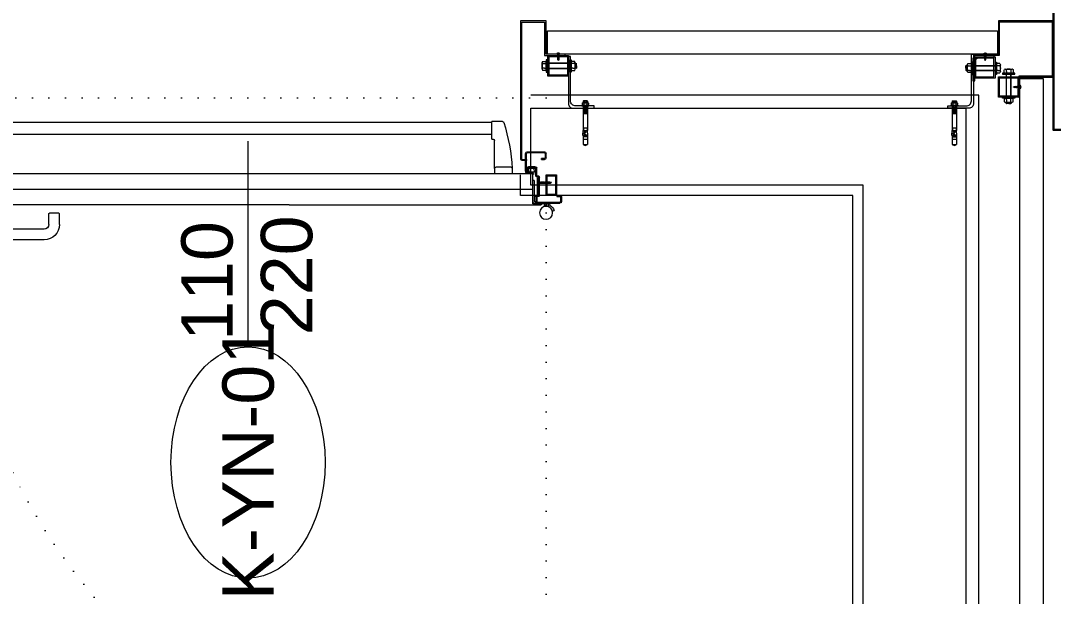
# Model space of a CAD drawing. Extents: x -1073 to 35213, y -1180 to 6950.
# Drawn here: x 31486.9 to 31687.8, y 662.5 to 774.5 of the extents above; entities that cross this region are included whole.
import ezdxf
from ezdxf.enums import TextEntityAlignment as Align

# ---------------------------------------------------------------- set-up
doc = ezdxf.new("R2010")
doc.units = 0
doc.header["$LTSCALE"] = 25
doc.linetypes.add('DOT2', pattern=[0.125, 0, -0.125])
doc.layers.get('0').update_dxf_attribs({"color": 9, "lineweight": 9})
for name, color, linetype, lineweight in [('00', 9, 'Continuous', 9), ('07', 9, 'Continuous', 9), ('10', 9, 'Continuous', 9), ('10A', 9, 'Continuous', 9), ('14', 9, 'Continuous', 9), ('22', 8, 'Continuous', 9), ('33', 9, 'BATTING', 9), ('E-HARİCİ ACCESS POINT (KABLOSUZ ERİŞİM İÇİN)', 4, 'Continuous', 30)]:
    doc.layers.add(name, color=color, linetype=linetype, lineweight=lineweight)
doc.styles.add('Arial', font='arial.ttf', dxfattribs={"height": 2.5})
doc.styles.add('E-YAZI', font='txttw.shx')
doc.linetypes.add('BATTING', pattern='A,0.0001,-0.1,[134,ltypeshp.shx,S=0.1,R=0,X=-0.1,Y=0],-0.2,[134,ltypeshp.shx,S=0.1,R=180,X=0.1,Y=0],-0.1', length=0.4001)

# ---------------------------------------------------------------- blocks, each defined once
blk = doc.blocks.new('p-yng-01')
at = {"ltscale": 2}
for p, q in [((10.49, 12.39), (12.53, 12.39)), ((12.53, 8.93), (12.53, 12.39)), ((12.53, 12.21), (107.47, 12.21)), ((12.04, 3.24), (12.04, 8.69)), ((12.53, 8.93), (12.28, 8.93)), ((12.53, 9.87), (107.47, 9.87)), ((8.57, 3.24), (8.57, 2.19)), ((8.82, 3.49), (11.79, 3.49)), ((12.04, 3.24), (12.04, 2.19)), ((96.69, -7.65), (96.69, -5.6)), ((96.84, -5.45), (98.63, -5.45)), ((98.78, -7.65), (98.78, -5.6)), ((99.68, -8.55), (107.22, -8.55)), ((99.68, -10.64), (107.22, -10.64))]:
    blk.add_line(p, q, dxfattribs=at)
at = {"linetype": 'Continuous'}
for p, q in [((2, 5.3), (2, 6.17)), ((2.18, 6.17), (2.18, 5.3)), ((5.68, 6.48), (2.31, 6.48)), ((2.31, 6.3), (5.68, 6.3)), ((5.81, 2.77), (5.81, 6.17)), ((5.99, 2.77), (5.99, 6.17)), ((2.31, 5.17), (2.9, 5.17)), ((2.9, 4.99), (2.31, 4.99)), ((2.9, 4.99), (2.9, 5.17)), ((3.82, 1.85), (3.82, 3.29)), ((4, 1.85), (4, 3.29)), ((4.01, 2.75), (4.08, 2.85)), ((4.04, 3.31), (4.18, 3.39)), ((4.12, 3.59), (5.45, 3.59)), ((5.45, 3.41), (4.12, 3.41)), ((4.12, 2.8), (4.29, 2.91)), ((4.29, 2.92), (4.36, 3.22)), ((4.65, 2.36), (4.41, 2.2)), ((4.46, 2.12), (4.83, 2.36)), ((4.47, 3.41), (5.1, 3.41)), ((4.59, -3.61), (4.59, 2.09)), ((4.69, 2.19), (52, 2.19)), ((5.33, 2.76), (5.34, 3.2)), ((5.35, 3.4), (5.56, 3.32)), ((5.45, 3.23), (5.45, 3.23)), ((5.55, 3.27), (5.46, 3.27)), ((5.58, 3.24), (5.46, 2.85)), ((5.75, 3.19), (5.63, 2.79)), ((5.77, 2.42), (5.98, 2.25)), ((5.78, 2.53), (6.04, 2.33)), ((52, 2.19), (115.31, 2.19)), ((1, 0.54), (0.95, 0.49)), ((1, 0.54), (0.95, 0.49)), ((1, 0.44), (0.95, 0.49)), ((1, 0.44), (0.95, 0.49)), ((1.12, 0.58), (1, 0.54)), ((1.12, 0.58), (1, 0.54)), ((1, 0.44), (1.12, 0.4)), ((1, 0.44), (1.12, 0.4)), ((1.11, 0.4), (1.18, 0.4)), ((1.11, 0.4), (1.18, 0.4)), ((3.27, 0.58), (1.12, 0.58)), ((1.12, 0.58), (1.12, 0.4)), ((3.27, 0.58), (1.12, 0.58)), ((1.12, 0.58), (1.12, 0.4)), ((3.16, 0.4), (1.12, 0.4)), ((3.16, 0.4), (1.12, 0.4)), ((1.14, 0.33), (1.33, 0.66)), ((1.14, 0.33), (1.33, 0.66)), ((1.14, 0.33), (1.16, 0.4)), ((1.14, 0.33), (1.16, 0.4)), ((1.15, 0.32), (1.34, 0.65)), ((1.15, 0.32), (1.34, 0.65)), ((1.2, 0.4), (1.27, 0.4)), ((1.2, 0.4), (1.27, 0.4)), ((1.29, 0.58), (1.21, 0.58)), ((1.29, 0.58), (1.21, 0.58)), ((1.23, 0.33), (1.42, 0.66)), ((1.23, 0.33), (1.42, 0.66)), ((1.23, 0.33), (1.25, 0.4)), ((1.23, 0.33), (1.25, 0.4)), ((1.24, 0.32), (1.43, 0.65)), ((1.24, 0.32), (1.43, 0.65)), ((1.29, 0.4), (1.36, 0.4)), ((1.29, 0.4), (1.36, 0.4)), ((1.38, 0.58), (1.3, 0.58)), ((1.38, 0.58), (1.3, 0.58)), ((1.31, 0.58), (1.32, 0.61)), ((1.31, 0.58), (1.32, 0.61)), ((1.32, 0.33), (1.51, 0.66)), ((1.32, 0.33), (1.51, 0.66)), ((1.32, 0.33), (1.34, 0.4)), ((1.32, 0.33), (1.34, 0.4)), ((1.33, 0.32), (1.52, 0.65)), ((1.33, 0.32), (1.52, 0.65)), ((1.38, 0.4), (1.45, 0.4)), ((1.38, 0.4), (1.45, 0.4)), ((1.47, 0.58), (1.39, 0.58)), ((1.47, 0.58), (1.39, 0.58)), ((1.4, 0.58), (1.41, 0.61)), ((1.4, 0.58), (1.41, 0.61)), ((1.41, 0.33), (1.6, 0.66)), ((1.41, 0.33), (1.6, 0.66)), ((1.41, 0.33), (1.6, 0.66)), ((1.41, 0.33), (1.6, 0.66)), ((1.41, 0.33), (1.43, 0.4)), ((1.41, 0.33), (1.43, 0.4)), ((1.41, 0.33), (1.43, 0.4)), ((1.41, 0.33), (1.43, 0.4)), ((1.42, 0.32), (1.61, 0.65)), ((1.42, 0.32), (1.61, 0.65)), ((1.42, 0.32), (1.61, 0.65)), ((1.42, 0.32), (1.61, 0.65)), ((1.47, 0.4), (1.54, 0.4)), ((1.47, 0.4), (1.54, 0.4)), ((1.47, 0.4), (1.54, 0.4)), ((1.47, 0.4), (1.54, 0.4)), ((1.56, 0.58), (1.48, 0.58)), ((1.56, 0.58), (1.48, 0.58)), ((1.49, 0.58), (1.5, 0.61)), ((1.49, 0.58), (1.5, 0.61)), ((1.5, 0.33), (1.69, 0.66)), ((1.5, 0.33), (1.69, 0.66)), ((1.5, 0.33), (1.52, 0.4)), ((1.5, 0.33), (1.52, 0.4)), ((1.51, 0.32), (1.7, 0.65)), ((1.51, 0.32), (1.7, 0.65)), ((1.56, 0.4), (1.63, 0.4)), ((1.56, 0.4), (1.63, 0.4)), ((1.65, 0.58), (1.57, 0.58)), ((1.65, 0.58), (1.57, 0.58)), ((1.58, 0.58), (1.59, 0.61)), ((1.58, 0.58), (1.59, 0.61)), ((1.58, 0.58), (1.59, 0.61)), ((1.58, 0.58), (1.59, 0.61)), ((1.59, 0.33), (1.78, 0.66)), ((1.59, 0.33), (1.78, 0.66)), ((1.59, 0.33), (1.61, 0.4)), ((1.59, 0.33), (1.61, 0.4)), ((1.6, 0.32), (1.79, 0.65)), ((1.6, 0.32), (1.79, 0.65)), ((1.65, 0.4), (1.72, 0.4)), ((1.65, 0.4), (1.72, 0.4)), ((1.74, 0.58), (1.66, 0.58)), ((1.74, 0.58), (1.66, 0.58)), ((1.67, 0.58), (1.68, 0.61)), ((1.67, 0.58), (1.68, 0.61)), ((1.68, 0.33), (1.87, 0.66)), ((1.68, 0.33), (1.87, 0.66)), ((1.68, 0.33), (1.7, 0.4)), ((1.68, 0.33), (1.7, 0.4)), ((1.69, 0.32), (1.88, 0.65)), ((1.69, 0.32), (1.88, 0.65)), ((1.74, 0.4), (1.81, 0.4)), ((1.74, 0.4), (1.81, 0.4)), ((1.83, 0.58), (1.75, 0.58)), ((1.83, 0.58), (1.75, 0.58)), ((1.76, 0.58), (1.77, 0.61)), ((1.76, 0.58), (1.77, 0.61)), ((1.77, 0.33), (1.96, 0.66)), ((1.77, 0.33), (1.96, 0.66)), ((1.77, 0.33), (1.79, 0.4)), ((1.77, 0.33), (1.79, 0.4)), ((1.78, 0.32), (1.97, 0.65)), ((1.78, 0.32), (1.97, 0.65)), ((1.83, 0.4), (1.9, 0.4)), ((1.83, 0.4), (1.9, 0.4)), ((1.92, 0.58), (1.84, 0.58)), ((1.92, 0.58), (1.84, 0.58)), ((1.85, 0.58), (1.86, 0.61)), ((1.85, 0.58), (1.86, 0.61)), ((1.86, 0.33), (2.05, 0.66)), ((1.86, 0.33), (2.05, 0.66)), ((1.86, 0.33), (1.88, 0.4)), ((1.86, 0.33), (1.88, 0.4)), ((1.87, 0.32), (2.06, 0.65)), ((1.87, 0.32), (2.06, 0.65)), ((1.92, 0.4), (1.99, 0.4)), ((1.92, 0.4), (1.99, 0.4)), ((2.01, 0.58), (1.93, 0.58)), ((2.01, 0.58), (1.93, 0.58)), ((1.94, 0.58), (1.95, 0.61)), ((1.94, 0.58), (1.95, 0.61)), ((1.95, 0.33), (2.14, 0.66)), ((1.95, 0.33), (2.14, 0.66)), ((1.95, 0.33), (1.97, 0.4)), ((1.95, 0.33), (1.97, 0.4)), ((1.96, 0.32), (2.15, 0.65)), ((1.96, 0.32), (2.15, 0.65)), ((2, -2), (2, 0.69)), ((2.01, 0.4), (2.08, 0.4)), ((2.01, 0.4), (2.08, 0.4)), ((2.1, 0.58), (2.02, 0.58)), ((2.1, 0.58), (2.02, 0.58)), ((2.03, 0.58), (2.04, 0.61)), ((2.03, 0.58), (2.04, 0.61)), ((2.04, 0.33), (2.23, 0.66)), ((2.04, 0.33), (2.23, 0.66)), ((2.04, 0.33), (2.06, 0.4)), ((2.04, 0.33), (2.06, 0.4)), ((2.05, 0.32), (2.24, 0.65)), ((2.05, 0.32), (2.24, 0.65)), ((2.1, 0.4), (2.17, 0.4)), ((2.1, 0.4), (2.17, 0.4)), ((2.19, 0.58), (2.11, 0.58)), ((2.19, 0.58), (2.11, 0.58)), ((2.12, 0.58), (2.13, 0.61)), ((2.12, 0.58), (2.13, 0.61)), ((2.13, 0.33), (2.32, 0.66)), ((2.13, 0.33), (2.32, 0.66)), ((2.13, 0.33), (2.15, 0.4)), ((2.13, 0.33), (2.15, 0.4)), ((2.14, 0.32), (2.33, 0.65)), ((2.14, 0.32), (2.33, 0.65)), ((2.19, 0.4), (2.26, 0.4)), ((2.19, 0.4), (2.26, 0.4)), ((2.28, 0.58), (2.2, 0.58)), ((2.28, 0.58), (2.2, 0.58)), ((2.21, 0.58), (2.22, 0.61)), ((2.21, 0.58), (2.22, 0.61)), ((2.22, 0.33), (2.41, 0.66)), ((2.22, 0.33), (2.41, 0.66)), ((2.22, 0.33), (2.24, 0.4)), ((2.22, 0.33), (2.24, 0.4)), ((2.23, 0.32), (2.42, 0.65)), ((2.23, 0.32), (2.42, 0.65)), ((2.28, 0.4), (2.35, 0.4)), ((2.28, 0.4), (2.35, 0.4)), ((2.37, 0.58), (2.29, 0.58)), ((2.37, 0.58), (2.29, 0.58)), ((2.3, 0.58), (2.31, 0.61)), ((2.3, 0.58), (2.31, 0.61)), ((2.31, 0.33), (2.5, 0.66)), ((2.31, 0.33), (2.5, 0.66)), ((2.31, 0.33), (2.33, 0.4)), ((2.31, 0.33), (2.33, 0.4)), ((2.32, 0.32), (2.51, 0.65)), ((2.32, 0.32), (2.51, 0.65)), ((2.37, 0.4), (2.44, 0.4)), ((2.37, 0.4), (2.44, 0.4)), ((2.46, 0.58), (2.38, 0.58)), ((2.46, 0.58), (2.38, 0.58)), ((2.39, 0.58), (2.4, 0.61)), ((2.39, 0.58), (2.4, 0.61)), ((2.4, 0.33), (2.59, 0.66)), ((2.4, 0.33), (2.59, 0.66)), ((2.4, 0.33), (2.59, 0.66)), ((2.4, 0.33), (2.59, 0.66)), ((2.4, 0.33), (2.42, 0.4)), ((2.4, 0.33), (2.42, 0.4)), ((2.4, 0.33), (2.42, 0.4)), ((2.4, 0.33), (2.42, 0.4)), ((2.41, 0.32), (2.6, 0.65)), ((2.41, 0.32), (2.6, 0.65)), ((2.41, 0.32), (2.6, 0.65)), ((2.41, 0.32), (2.6, 0.65)), ((2.46, 0.4), (2.53, 0.4)), ((2.46, 0.4), (2.56, 0.4)), ((2.46, 0.4), (2.53, 0.4)), ((2.46, 0.4), (2.56, 0.4)), ((2.55, 0.58), (2.47, 0.58)), ((2.55, 0.58), (2.47, 0.58)), ((2.48, 0.58), (2.49, 0.61)), ((2.48, 0.58), (2.49, 0.61)), ((2.49, 0.33), (2.68, 0.66)), ((2.49, 0.33), (2.68, 0.66)), ((2.49, 0.33), (2.51, 0.4)), ((2.49, 0.33), (2.51, 0.4)), ((2.5, 0.32), (2.69, 0.65)), ((2.5, 0.32), (2.69, 0.65)), ((2.55, 0.4), (2.62, 0.4)), ((2.55, 0.4), (2.62, 0.4)), ((2.64, 0.58), (2.56, 0.58)), ((2.6, 0.58), (2.56, 0.58)), ((2.64, 0.58), (2.56, 0.58)), ((2.6, 0.58), (2.56, 0.58)), ((2.6, 0.4), (2.56, 0.4)), ((2.6, 0.4), (2.56, 0.4)), ((2.57, 0.58), (2.58, 0.61)), ((2.57, 0.58), (2.58, 0.61)), ((2.57, 0.58), (2.58, 0.61)), ((2.57, 0.58), (2.58, 0.61)), ((2.58, 0.33), (2.77, 0.66)), ((2.58, 0.33), (2.77, 0.66)), ((2.58, 0.33), (2.6, 0.4)), ((2.58, 0.33), (2.6, 0.4)), ((2.59, 0.32), (2.78, 0.65)), ((2.59, 0.32), (2.78, 0.65)), ((2.64, 0.4), (2.71, 0.4)), ((2.73, 0.58), (2.65, 0.58)), ((2.66, 0.58), (2.67, 0.61)), ((2.67, 0.33), (2.86, 0.66)), ((2.67, 0.33), (2.69, 0.4)), ((2.68, 0.32), (2.87, 0.65)), ((2.73, 0.4), (2.8, 0.4)), ((2.82, 0.58), (2.74, 0.58)), ((2.75, 0.58), (2.76, 0.61)), ((2.76, 0.33), (2.95, 0.66)), ((2.76, 0.33), (2.78, 0.4)), ((2.77, 0.32), (2.96, 0.65)), ((2.82, 0.4), (2.89, 0.4)), ((2.91, 0.58), (2.83, 0.58)), ((2.84, 0.58), (2.85, 0.61)), ((2.85, 0.33), (3.04, 0.66)), ((2.85, 0.33), (2.87, 0.4)), ((2.86, 0.32), (3.05, 0.65)), ((2.91, 0.4), (2.98, 0.4)), ((3, 0.58), (2.92, 0.58)), ((2.93, 0.58), (2.94, 0.61)), ((2.94, 0.33), (3.13, 0.66)), ((2.94, 0.33), (2.96, 0.4)), ((2.95, 0.32), (3.14, 0.65)), ((3, 0.4), (3.07, 0.4)), ((3.09, 0.58), (3.01, 0.58)), ((3.02, 0.58), (3.03, 0.61)), ((3.03, 0.33), (3.22, 0.66)), ((3.03, 0.33), (3.05, 0.4)), ((3.04, 0.32), (3.23, 0.65)), ((3.09, 0.4), (3.16, 0.4)), ((3.18, 0.58), (3.1, 0.58)), ((3.11, 0.58), (3.12, 0.61)), ((3.12, 0.33), (3.31, 0.66)), ((3.12, 0.33), (3.14, 0.4)), ((3.13, 0.32), (3.32, 0.65)), ((3.18, 0.4), (3.25, 0.4)), ((3.27, 0.58), (3.19, 0.58)), ((3.2, 0.58), (3.21, 0.61)), ((3.21, 0.33), (3.4, 0.66)), ((3.21, 0.33), (3.23, 0.4)), ((3.22, 0.32), (3.41, 0.65)), ((3.27, 0.4), (3.34, 0.4)), ((3.36, 0.58), (3.28, 0.58)), ((3.29, 0.58), (3.3, 0.61)), ((3.3, -1.95), (3.3, 1.56)), ((3.3, 0.33), (3.49, 0.66)), ((3.3, 0.33), (3.32, 0.4)), ((3.31, 0.32), (3.5, 0.65)), ((3.36, 0.4), (3.43, 0.4)), ((3.45, 0.58), (3.37, 0.58)), ((3.38, 0.58), (3.39, 0.61)), ((3.39, 0.33), (3.58, 0.66)), ((3.39, 0.33), (3.41, 0.4)), ((3.4, 0.32), (3.59, 0.65)), ((3.45, 0.4), (3.55, 0.4)), ((3.54, 0.58), (3.46, 0.58)), ((3.47, 0.58), (3.48, 0.61)), ((3.48, -1.98), (3.48, 1.56)), ((3.68, 1.45), (3.48, 1.45)), ((3.59, 0.58), (3.55, 0.58)), ((3.59, 0.4), (3.55, 0.4)), ((3.56, 0.58), (3.57, 0.61)), ((3.59, 1.63), (3.62, 1.62)), ((3.65, 0.74), (3.59, 0.58)), ((3.65, 0.24), (3.59, 0.4)), ((3.68, 0.52), (3.64, 0.52)), ((3.68, 0.46), (3.64, 0.46)), ((3.7, 1.78), (3.67, 1.79)), ((3.68, -1.86), (3.68, 1.45)), ((3.68, 0.52), (3.68, 0.73)), ((3.68, 0.46), (3.68, 0.24)), ((4.3, 0.93), (4.59, 0.93)), ((4.3, 0.93), (4.3, -3.06)), ((-0.1, -2), (-0.1, -2.18)), ((3.3, -2.18), (3.3, -1.95)), ((3.3, -1.95), (3.3, -1.98)), ((3.3, -1.95), (3.3, -1.98)), ((3.48, -1.86), (3.68, -1.86)), ((-0.99, -2.3), (-0.99, -3.2)), ((-0.81, -2.3), (-0.81, -3.2)), ((-0.1, -2.18), (-0.69, -2.18)), ((3.7, -3.32), (-0.69, -3.32)), ((3.7, -3.5), (-0.69, -3.5)), ((1.23, -3.95), (1.3, -3.6)), ((1.3, -3.6), (1.59, -3.67)), ((1.59, -3.67), (1.49, -4.14)), ((1.59, -3.5), (1.59, -4.06)), ((1.89, -3.5), (1.89, -4.13)), ((2.7, -3.56), (2.62, -3.56)), ((4.4, -3.56), (2.7, -3.56)), ((2.9, -3.66), (2.9, -3.76)), ((2.9, -3.66), (4.54, -3.66)), ((52, -3.86), (3, -3.86)), ((3.59, -2.04), (3.62, -2.03)), ((3.7, -2.19), (3.67, -2.2)), ((3.82, -2.26), (3.82, -3.2)), ((4, -2.26), (4, -3.2)), ((4.1, -3.26), (4, -3.26)), ((4.4, -3.66), (4.4, -3.56)), ((52, -3.86), (117.3, -3.86)), ((0.79, -5.03), (0.44, -4.92)), ((2.84, -4.45), (2.42, -4.08))]:
    blk.add_line(p, q, dxfattribs=at)
at = {"linetype": 'DOT2'}
blk.add_line((2, -5.39), (2, -120.81), dxfattribs=at)
blk.add_lwpolyline([(2, 17), (118, 17)], dxfattribs=at)
at = {"linetype": 'Continuous'}
for points in [[(2, -2), (2, 2), (0, 2), (0, -2)], [(1.8, -1.8), (1.8, 1.8), (0.2, 1.8), (0.2, -1.8)]]:
    blk.add_lwpolyline(points, close=True, dxfattribs=at)
blk.add_lwpolyline([(-0.69, -2), (-0.1, -2)], dxfattribs=at)
at = {"ltscale": 0.29}
blk.add_lwpolyline([(4.69, -0.83), (115.31, -0.84)], dxfattribs=at)
at = {"linetype": 'Continuous'}
blk.add_circle((2, -5.39), 1.26, dxfattribs=at)
at = {"ltscale": 2}
for centre, radius, start, end in [((45.73, 0.95), 37.22, 162.3802, 176.4723), ((10.49, 12.15), 0.247, 90, 162.3802), ((12.28, 8.69), 0.247, 90, 180), ((8.82, 3.24), 0.247, 90, 180), ((11.79, 3.24), 0.247, 0, 90), ((96.84, -5.6), 0.15, 90, 180), ((98.63, -5.6), 0.15, 0, 90), ((99.68, -7.65), 2.99, 180, 270), ((99.68, -7.65), 0.898, 180, 270)]:
    blk.add_arc(centre, radius, start, end, dxfattribs=at)
at = {"linetype": 'Continuous'}
for centre, radius, start, end in [((2.31, 6.17), 0.309, 90, 180), ((2.31, 6.17), 0.13, 90, 180), ((5.68, 6.17), 0.309, 0, 90), ((5.68, 6.17), 0.309, 0, 90), ((5.68, 6.17), 0.13, 0, 90), ((5.68, 6.17), 0.13, 0, 90), ((2.31, 5.3), 0.309, 180, 270), ((2.31, 5.3), 0.13, 180, 270), ((4.12, 3.29), 0.299, 90, 180), ((4.12, 3.29), 0.12, 90, 180), ((4.03, 3.12), 0.0312, 100.8786, 243.4258), ((4.1, 2.71), 0.0959, 154.0369, 249.2134), ((4.1, 3.22), 0.157, 239.3013, 259.1148), ((4.13, 2.86), 0.133, 128.8627, 148.8778), ((4.03, 2.92), 0.0132, 148.8705, 187.3774), ((4.04, 2.92), 0.0264, 187.3783, 268.9641), ((4.06, 3.29), 0.0235, 121.8829, 242.3954), ((4.04, 3.23), 0.0871, 263.7597, 337.0285), ((4.05, 2.85), 0.049, 80.765, 103.2427), ((3.68, 2.57), 0.784, 57.2254, 62.3935), ((4.01, 3.04), 0.0905, 294.1976, 348.1638), ((4.06, 2.87), 0.0282, 333.7959, 80.7687), ((4.06, 3.03), 0.0377, 348.1661, 79.1104), ((5.9, 6.49), 4.28, 244.6875, 253.0507), ((4.09, 3.21), 0.0282, 337.0285, 57.2131), ((4.16, 2.77), 0.0479, 134.0198, 235.7455), ((4.92, 4.02), 1.51, 238.7149, 261.6894), ((4.25, 3.27), 0.141, 80.0177, 120.3968), ((4.77, 6.23), 2.87, 260.017, 279.9465), ((4.27, 2.93), 0.0188, 312.4272, 347.199), ((4.39, 3.22), 0.0358, 79.2474, 167.2037), ((4.44, 2.16), 0.0479, 122.6999, 302.6999), ((4.83, 5.51), 2.3, 259.2417, 281.0784), ((4.69, 2.09), 0.0998, 90, 180), ((4.64, 2.37), 0.0192, 302.623, 73.0521), ((5.05, 4.91), 2.41, 261.4527, 275.8288), ((4.85, 2.33), 0.0383, 85.2104, 122.7022), ((5.09, 5.19), 2.83, 265.2016, 282.9973), ((5.29, 3.26), 0.153, 69.1739, 99.9465), ((5.28, 3.2), 0.0575, 359.4411, 101.073), ((5.29, 2.59), 0.0767, 275.8292, 21.9624), ((5.74, 2.77), 0.403, 181.2939, 201.9637), ((5.46, 3.25), 0.0235, 90.7292, 220.5483), ((5.72, 2.77), 0.274, 162.8619, 0), ((5.45, 3.28), 0.309, 342.8599, 90), ((5.45, 3.28), 0.13, 342.8582, 90), ((5.32, 3.1), 0.183, 14.7185, 46.0603), ((6.28, 2.82), 0.796, 175.9723, 187.9232), ((5.59, 2.86), 0.108, 139.809, 171.2848), ((5.7, 2.74), 0.216, 188.6789, 284.0284), ((5.12, 3), 0.405, 353.3622, 21.0615), ((5.47, 2.96), 0.0518, 319.8052, 349.7927), ((5.55, 3.3), 0.0223, 269.4232, 71.2563), ((5.72, 2.77), 0.0948, 162.8632, 0), ((5.74, 2.38), 0.0479, 51.8479, 102.9919), ((5.76, 2.51), 0.0288, 52.198, 104.0165), ((6.01, 2.29), 0.0479, 232.201, 52.2001), ((0.94, 0.72), 0.235, 274.361, 322.1025), ((0.94, 0.72), 0.235, 274.361, 322.1025), ((0.94, 0.25), 0.235, 37.8975, 85.639), ((0.94, 0.25), 0.235, 37.8975, 85.639), ((1.15, 0.33), 0.00583, 150.3204, 330.3204), ((1.15, 0.33), 0.00583, 150.3204, 330.3204), ((1.24, 0.33), 0.00583, 150.3204, 330.3204), ((1.24, 0.33), 0.00583, 150.3204, 330.3204), ((1.33, 0.33), 0.00583, 150.3204, 330.3204), ((1.33, 0.33), 0.00583, 150.3204, 330.3204), ((1.34, 0.66), 0.00583, 330.3204, 150.3204), ((1.34, 0.66), 0.00583, 330.3204, 150.3204), ((1.42, 0.33), 0.00583, 150.3204, 330.3204), ((1.42, 0.33), 0.00583, 150.3204, 330.3204), ((1.42, 0.33), 0.00583, 150.3204, 330.3204), ((1.42, 0.33), 0.00583, 150.3204, 330.3204), ((1.43, 0.66), 0.00583, 330.3204, 150.3204), ((1.43, 0.66), 0.00583, 330.3204, 150.3204), ((1.51, 0.33), 0.00583, 150.3204, 330.3204), ((1.51, 0.33), 0.00583, 150.3204, 330.3204), ((1.51, 0.33), 0.00583, 150.3204, 330.3204), ((1.51, 0.33), 0.00583, 150.3204, 330.3204), ((1.52, 0.66), 0.00583, 330.3204, 150.3204), ((1.52, 0.66), 0.00583, 330.3204, 150.3204), ((1.6, 0.33), 0.00583, 150.3204, 330.3204), ((1.6, 0.33), 0.00583, 150.3204, 330.3204), ((1.61, 0.66), 0.00583, 330.3204, 150.3204), ((1.61, 0.66), 0.00583, 330.3204, 150.3204), ((1.61, 0.66), 0.00583, 330.3204, 150.3204), ((1.61, 0.66), 0.00583, 330.3204, 150.3204), ((1.69, 0.33), 0.00583, 150.3204, 330.3204), ((1.69, 0.33), 0.00583, 150.3204, 330.3204), ((1.7, 0.66), 0.00583, 330.3204, 150.3204), ((1.7, 0.66), 0.00583, 330.3204, 150.3204), ((1.78, 0.33), 0.00583, 150.3204, 330.3204), ((1.78, 0.33), 0.00583, 150.3204, 330.3204), ((1.79, 0.66), 0.00583, 330.3204, 150.3204), ((1.79, 0.66), 0.00583, 330.3204, 150.3204), ((1.87, 0.33), 0.00583, 150.3204, 330.3204), ((1.87, 0.33), 0.00583, 150.3204, 330.3204), ((1.88, 0.66), 0.00583, 330.3204, 150.3204), ((1.88, 0.66), 0.00583, 330.3204, 150.3204), ((1.96, 0.33), 0.00583, 150.3204, 330.3204), ((1.96, 0.33), 0.00583, 150.3204, 330.3204), ((1.97, 0.66), 0.00583, 330.3204, 150.3204), ((1.97, 0.66), 0.00583, 330.3204, 150.3204), ((2.05, 0.33), 0.00583, 150.3204, 330.3204), ((2.05, 0.33), 0.00583, 150.3204, 330.3204), ((2.06, 0.66), 0.00583, 330.3204, 150.3204), ((2.06, 0.66), 0.00583, 330.3204, 150.3204), ((2.14, 0.33), 0.00583, 150.3204, 330.3204), ((2.14, 0.33), 0.00583, 150.3204, 330.3204), ((2.15, 0.66), 0.00583, 330.3204, 150.3204), ((2.15, 0.66), 0.00583, 330.3204, 150.3204), ((2.23, 0.33), 0.00583, 150.3204, 330.3204), ((2.23, 0.33), 0.00583, 150.3204, 330.3204), ((2.24, 0.66), 0.00583, 330.3204, 150.3204), ((2.24, 0.66), 0.00583, 330.3204, 150.3204), ((2.32, 0.33), 0.00583, 150.3204, 330.3204), ((2.32, 0.33), 0.00583, 150.3204, 330.3204), ((2.33, 0.66), 0.00583, 330.3204, 150.3204), ((2.33, 0.66), 0.00583, 330.3204, 150.3204), ((2.41, 0.33), 0.00583, 150.3204, 330.3204), ((2.41, 0.33), 0.00583, 150.3204, 330.3204), ((2.41, 0.33), 0.00583, 150.3204, 330.3204), ((2.41, 0.33), 0.00583, 150.3204, 330.3204), ((2.42, 0.66), 0.00583, 330.3204, 150.3204), ((2.42, 0.66), 0.00583, 330.3204, 150.3204), ((2.5, 0.33), 0.00583, 150.3204, 330.3204), ((2.5, 0.33), 0.00583, 150.3204, 330.3204), ((2.51, 0.66), 0.00583, 330.3204, 150.3204), ((2.51, 0.66), 0.00583, 330.3204, 150.3204), ((2.59, 0.33), 0.00583, 150.3204, 330.3204), ((2.59, 0.33), 0.00583, 150.3204, 330.3204), ((2.6, 0.66), 0.00583, 330.3204, 150.3204), ((2.6, 0.66), 0.00583, 330.3204, 150.3204), ((2.6, 0.66), 0.00583, 330.3204, 150.3204), ((2.6, 0.66), 0.00583, 330.3204, 150.3204), ((2.68, 0.33), 0.00583, 150.3204, 330.3204), ((2.69, 0.66), 0.00583, 330.3204, 150.3204), ((2.77, 0.33), 0.00583, 150.3204, 330.3204), ((2.78, 0.66), 0.00583, 330.3204, 150.3204), ((2.86, 0.33), 0.00583, 150.3204, 330.3204), ((2.87, 0.66), 0.00583, 330.3204, 150.3204), ((2.95, 0.33), 0.00583, 150.3204, 330.3204), ((2.96, 0.66), 0.00583, 330.3204, 150.3204), ((3.04, 0.33), 0.00583, 150.3204, 330.3204), ((3.05, 0.66), 0.00583, 330.3204, 150.3204), ((3.13, 0.33), 0.00583, 150.3204, 330.3204), ((3.14, 0.66), 0.00583, 330.3204, 150.3204), ((3.22, 0.33), 0.00583, 150.3204, 330.3204), ((3.23, 0.66), 0.00583, 330.3204, 150.3204), ((3.56, 1.56), 0.259, 63.211, 180), ((3.31, 0.33), 0.00583, 150.3204, 330.3204), ((3.32, 0.66), 0.00583, 330.3204, 150.3204), ((3.4, 0.33), 0.00583, 150.3204, 330.3204), ((3.41, 0.66), 0.00583, 330.3204, 150.3204), ((3.56, 1.56), 0.0798, 63.202, 180), ((3.5, 0.66), 0.00583, 330.3204, 150.3204), ((3.59, 0.66), 0.00583, 330.3204, 150.3204), ((3.64, 0.49), 0.0291, 90, 270), ((3.74, 1.85), 0.259, 243.215, 0), ((3.66, 0.73), 0.015, 0, 150.0864), ((3.66, 0.24), 0.015, 209.9136, 0), ((3.74, 1.85), 0.0798, 243.2115, 0), ((-0.69, -2.3), 0.299, 90, 180), ((3.56, -1.97), 0.259, 181.1025, 296.789), ((3.56, -1.97), 0.0798, 183.5852, 296.798), ((3.74, -2.26), 0.259, 0, 116.785), ((-0.69, -3.2), 0.299, 180, 270), ((-0.69, -2.3), 0.12, 90, 180), ((-0.69, -3.2), 0.12, 180, 270), ((2, -5.39), 1.63, 118.3166, 163.1721), ((2.62, -3.86), 0.599, 143.1286, 207.6333), ((2.62, -3.86), 0.299, 90, 228.3987), ((3, -3.66), 0.0998, 90, 180), ((3, -3.76), 0.0998, 180, 270), ((3.74, -2.26), 0.0798, 0, 116.7885), ((3.7, -3.2), 0.299, 270, 0), ((3.7, -3.2), 0.12, 270, 0), ((4.1, -3.06), 0.2, 270, 0), ((4.1, -3.06), 0.499, 270, 0), ((4.54, -3.61), 0.0499, 270, 0), ((1.2, -4.07), 0.297, 318.0259, 347.3911), ((1.39, -4.06), 0.2, 292.0474, 0)]:
    blk.add_arc(centre, radius, start, end, dxfattribs=at)
at = {"linetype": 'DOT2'}
blk.add_arc((2, -5.39), 115.41, 269.9997, 0.8132, dxfattribs=at)
blk = doc.blocks.new('0_doorno')
blk.add_lwpolyline([(4.5, 0), (12.5, 0)])
blk.add_ellipse((0, 0), major_axis=(-4.5, 0), ratio=0.666667)
at = {"style": 'Arial'}
blk.add_attdef('YUKSEKLIK', text='', height=2, dxfattribs=at).set_placement((5, 5.9), align=Align.TOP_LEFT)
blk.add_attdef('KAPINO', text='', height=1.4, dxfattribs=at).set_placement((-0.019, -0.035), align=Align.MIDDLE)
blk.add_attdef('GENISLIK', text='', height=2, dxfattribs=at).set_placement((5, -1.895), align=Align.BOTTOM_LEFT)
blk = doc.blocks.new('cxvxv')
for p, q in [((-21988.4, 8560.98, 0), (-21988.4, 8560.32, 0)), ((-21986.86, 8561.07, 0), (-21988.18, 8561.07, 0)), ((-21988.02, 8561.25, 0), (-21987.03, 8561.3, 0)), ((-21988.02, 8561.25, 0), (-21988, 8561.26, 0)), ((-21988, 8561.23, 0), (-21988.02, 8561.25, 0)), ((-21988.02, 8561.13, 0), (-21987.03, 8561.19, 0)), ((-21988.02, 8561.13, 0), (-21988, 8561.14, 0)), ((-21988, 8561.11, 0), (-21988.02, 8561.13, 0)), ((-21988, 8561.3, 0), (-21987.94, 8561.35, 0)), ((-21988, 8561.26, 0), (-21988, 8561.3, 0)), ((-21988, 8561.14, 0), (-21988, 8561.23, 0)), ((-21988, 8561.07, 0), (-21988, 8561.11, 0)), ((-21987.96, 8560.98, 0), (-21987.96, 8560.32, 0)), ((-21987.54, 8561.35, 0), (-21987.94, 8561.35, 0)), ((-21987.7, 8561.05, 0), (-21987.7, 8561.08, 0)), ((-21987.7, 8561.07, 0), (-21987.7, 8561.07, 0)), ((-21987.54, 8561.35, 0), (-21987.1, 8561.35, 0)), ((-21987.03, 8561.3, 0), (-21987.1, 8561.35, 0)), ((-21987.08, 8560.64, 0), (-21987.08, 8560.98, 0)), ((-21987.05, 8561.32, 0), (-21987.03, 8561.3, 0)), ((-21987.03, 8561.3, 0), (-21987.05, 8561.28, 0)), ((-21987.03, 8561.3, 0), (-21987.05, 8561.29, 0)), ((-21987.05, 8561.28, 0), (-21987.05, 8561.2, 0)), ((-21987.05, 8561.2, 0), (-21987.03, 8561.19, 0)), ((-21987.03, 8561.19, 0), (-21987.05, 8561.17, 0)), ((-21987.05, 8561.17, 0), (-21987.05, 8561.08, 0)), ((-21987.05, 8561.08, 0), (-21987.03, 8561.07, 0)), ((-21986.64, 8560.32, 0), (-21986.64, 8560.98, 0)), ((-21988.4, 8560.32, 0), (-21986.64, 8560.32, 0)), ((-21988.02, 8560.32, 0), (-21987.02, 8560.32, 0)), ((-21988.02, 8560.28, 0), (-21988.02, 8560.32, 0)), ((-21988.02, 8560.11, 0), (-21988.02, 8555.61, 0)), ((-21987.08, 8560.64, 0), (-21987.08, 8560.32, 0)), ((-21987.06, 8560.32, 0), (-21987.06, 8560.28, 0)), ((-21987.06, 8555.61, 0), (-21987.06, 8560.11, 0)), ((-21987.02, 8560.32, 0), (-21987.02, 8560.28, 0)), ((-21987.02, 8555.61, 0), (-21987.02, 8560.11, 0)), ((-21988.4, 8555.4, 0), (-21986.64, 8555.4, 0)), ((-21988.4, 8554.74, 0), (-21988.4, 8555.4, 0)), ((-21988.02, 8555.44, 0), (-21988.02, 8555.4, 0)), ((-21988.02, 8555.4, 0), (-21987.02, 8555.4, 0)), ((-21987.96, 8554.74, 0), (-21987.96, 8555.4, 0)), ((-21987.08, 8555.08, 0), (-21987.08, 8555.4, 0)), ((-21987.08, 8555.08, 0), (-21987.08, 8554.74, 0)), ((-21987.06, 8555.4, 0), (-21987.06, 8555.44, 0)), ((-21987.02, 8555.4, 0), (-21987.02, 8555.44, 0)), ((-21986.64, 8555.4, 0), (-21986.64, 8554.74, 0)), ((-21986.86, 8554.65, 0), (-21988.17, 8554.65, 0))]:
    blk.add_line(p, q)
at = {"elevation": 0}
for points in [[(-21986.3, 8560.11), (-21988.7, 8560.11), (-21988.7, 8560.28), (-21986.3, 8560.28)], [(-21986.3, 8555.61), (-21988.7, 8555.61), (-21988.7, 8555.44), (-21986.3, 8555.44)]]:
    blk.add_lwpolyline(points, close=True, dxfattribs=at)
for points in [[(-21987.98, 8560.28), (-21987.98, 8560.32)], [(-21987.98, 8560.11), (-21987.98, 8555.61)], [(-21987.98, 8555.44), (-21987.98, 8555.4)]]:
    blk.add_lwpolyline(points, dxfattribs=at)
for centre, radius, start, end in [((-21988.18, 8560.75, 0), 0.315, 45.8497, 134.1503), ((-21987.52, 8559.95, 0), 1.12, 66.8701, 113.1299), ((-21987.52, 8559.95, 0), 1.12, 66.8701, 113.1299), ((-21986.86, 8560.76, 0), 0.313, 45.449, 134.551), ((-21988.18, 8554.97, 0), 0.315, 225.8497, 314.1503), ((-21987.52, 8555.77, 0), 1.12, 246.8701, 293.1299), ((-21987.52, 8555.77, 0), 1.12, 246.8701, 293.1299), ((-21986.86, 8554.96, 0), 0.313, 225.449, 314.551)]:
    blk.add_arc(centre, radius, start, end)
blk = doc.blocks.new('VIDA')
for p, q in [((-18072, 6523.9), (-18071.9, 6524)), ((-18071.9, 6523.8), (-18072, 6523.9)), ((-18071.9, 6524), (-18070.1, 6524.7)), ((-18069.6, 6522.9), (-18071.9, 6523.8)), ((-18069.7, 6524.9), (-18070.6, 6523.2)), ((-18070.6, 6523.2), (-18070.1, 6524.7)), ((-18070.1, 6524.7), (-18069.9, 6525.1)), ((-18069.9, 6525.1), (-18070.1, 6524.1)), ((-18070.1, 6524.1), (-18070, 6524.3)), ((-18070, 6524.3), (-18069.8, 6525.1)), ((-18069.9, 6525.1), (-18069.8, 6525.1)), ((-18069.8, 6525.1), (-18069.7, 6524.9)), ((-18069.7, 6524.9), (-18069.3, 6525)), ((-18069.6, 6522.8), (-18069.1, 6525)), ((-18069.6, 6522.8), (-18069.6, 6522.9)), ((-18069.4, 6522.4), (-18069.6, 6522.8)), ((-18068.9, 6525.3), (-18069.4, 6522.4)), ((-18069.3, 6522.4), (-18069.4, 6522.4)), ((-18069.3, 6522.4), (-18068.9, 6525.3)), ((-18069.3, 6525), (-18069.1, 6525)), ((-18069.1, 6522.8), (-18069.3, 6522.4)), ((-18069.1, 6525), (-18068.9, 6525.3)), ((-18068.7, 6522.8), (-18069.1, 6522.8)), ((-18068.9, 6525.3), (-18068.9, 6525.3)), ((-18068.9, 6525.3), (-18068.7, 6525)), ((-18068.7, 6522.8), (-18068.2, 6525)), ((-18068.7, 6525), (-18068.2, 6525)), ((-18068.5, 6522.4), (-18068.7, 6522.8)), ((-18068, 6525.3), (-18068.5, 6522.4)), ((-18068.4, 6522.4), (-18068.5, 6522.4)), ((-18068.4, 6522.4), (-18067.9, 6525.3)), ((-18068.2, 6522.8), (-18068.4, 6522.4)), ((-18068.2, 6522.8), (-18068.4, 6522.4)), ((-18068.2, 6525), (-18068, 6525.3)), ((-18067.7, 6525), (-18068.2, 6522.8)), ((-18067.7, 6522.8), (-18068.2, 6522.8)), ((-18067.9, 6525.3), (-18068, 6525.3)), ((-18067.9, 6525.3), (-18067.7, 6525)), ((-18067.7, 6522.8), (-18067.2, 6525)), ((-18067.7, 6525), (-18067.2, 6525)), ((-18067.5, 6522.4), (-18067.7, 6522.8)), ((-18067, 6525.3), (-18067.5, 6522.4)), ((-18067.4, 6522.4), (-18067.5, 6522.4)), ((-18067.4, 6522.4), (-18066.9, 6525.3)), ((-18067.2, 6522.8), (-18067.4, 6522.4)), ((-18067.2, 6522.8), (-18067.4, 6522.4)), ((-18067.2, 6525), (-18067, 6525.3)), ((-18066.7, 6525), (-18067.2, 6522.8)), ((-18066.7, 6522.8), (-18067.2, 6522.8)), ((-18066.9, 6525.3), (-18067, 6525.3)), ((-18066.9, 6525.3), (-18066.7, 6525)), ((-18066.3, 6525), (-18066.7, 6525)), ((-18066.7, 6522.8), (-18066.3, 6525)), ((-18066.5, 6522.4), (-18066.7, 6522.8)), ((-18066.1, 6525.3), (-18066.5, 6522.4)), ((-18066.5, 6522.4), (-18066, 6525.3)), ((-18066.3, 6522.8), (-18066.5, 6522.4)), ((-18066.3, 6522.8), (-18066.5, 6522.4)), ((-18066.5, 6522.4), (-18066.5, 6522.4)), ((-18066.3, 6525), (-18066.1, 6525.3)), ((-18065.8, 6525), (-18066.3, 6522.8)), ((-18066.3, 6522.8), (-18065.8, 6522.8)), ((-18066, 6525.3), (-18066.1, 6525.3)), ((-18066, 6525.3), (-18065.8, 6525)), ((-18065.8, 6522.8), (-18065.3, 6525)), ((-18065.8, 6525), (-18065.3, 6525)), ((-18065.6, 6522.4), (-18065.8, 6522.8)), ((-18065.1, 6525.3), (-18065.6, 6522.4)), ((-18065.5, 6522.4), (-18065.6, 6522.4)), ((-18065.5, 6522.4), (-18065, 6525.3)), ((-18065.3, 6522.8), (-18065.5, 6522.4)), ((-18065.3, 6522.8), (-18065.5, 6522.4)), ((-18065.3, 6525), (-18065.1, 6525.3)), ((-18064.8, 6525), (-18065.3, 6522.8)), ((-18064.8, 6522.8), (-18065.3, 6522.8)), ((-18065.1, 6525.3), (-18065, 6525.3)), ((-18065, 6525.3), (-18064.8, 6525)), ((-18064.8, 6525), (-18064.3, 6525)), ((-18064.8, 6522.8), (-18064.3, 6525)), ((-18064.6, 6522.4), (-18064.8, 6522.8)), ((-18064.1, 6525.3), (-18064.6, 6522.4)), ((-18064.5, 6522.4), (-18064.6, 6522.4)), ((-18064.5, 6522.4), (-18064, 6525.3)), ((-18064.3, 6522.8), (-18064.5, 6522.4)), ((-18064.3, 6522.8), (-18064.5, 6522.4)), ((-18064.3, 6525), (-18064.1, 6525.3)), ((-18063.8, 6525), (-18064.3, 6522.8)), ((-18063.8, 6522.8), (-18064.3, 6522.8)), ((-18064, 6525.3), (-18064.1, 6525.3)), ((-18064, 6525.3), (-18063.8, 6525)), ((-18063.8, 6522.8), (-18062, 6525)), ((-18062, 6525), (-18063.8, 6525)), ((-18063.6, 6522.4), (-18063.8, 6522.8)), ((-18063.6, 6522.4), (-18061.7, 6525.3)), ((-18061.8, 6525.3), (-18063.6, 6522.4)), ((-18062, 6522.8), (-18063.6, 6522.4)), ((-18062, 6522.8), (-18063.6, 6522.4)), ((-18063.6, 6522.4), (-18063.6, 6522.4)), ((-18061.5, 6525), (-18063.4, 6522.8)), ((-18063.4, 6522.8), (-18061.5, 6522.8)), ((-18061.7, 6525.3), (-18063.2, 6525.3)), ((-18062.7, 6522.4), (-18061.5, 6522.8)), ((-18062.6, 6522.4), (-18062.1, 6525.3)), ((-18062.4, 6522.8), (-18062.6, 6522.4)), ((-18062.4, 6522.8), (-18062.6, 6522.4)), ((-18062.6, 6522.4), (-18061.3, 6522.4)), ((-18062.4, 6525), (-18062.2, 6525.3)), ((-18061.5, 6525), (-18062.4, 6525)), ((-18061.5, 6522.8), (-18062.4, 6525)), ((-18061.9, 6525), (-18062.4, 6522.8)), ((-18061.9, 6522.8), (-18062.4, 6522.8)), ((-18062.2, 6525.3), (-18062.1, 6525.3)), ((-18062.2, 6525.3), (-18061.3, 6522.4)), ((-18062.1, 6525.3), (-18061.9, 6525)), ((-18062, 6525), (-18061.8, 6525.3)), ((-18061.9, 6525), (-18061.4, 6525)), ((-18061.9, 6522.8), (-18061.4, 6525)), ((-18061.7, 6522.4), (-18061.9, 6522.8)), ((-18061.2, 6525.3), (-18061.7, 6522.4)), ((-18061.7, 6525.3), (-18061.5, 6525)), ((-18061.6, 6522.4), (-18061.7, 6522.4)), ((-18061.6, 6522.4), (-18061.2, 6525.3)), ((-18061.4, 6522.8), (-18061.6, 6522.4)), ((-18061.4, 6522.8), (-18061.6, 6522.4)), ((-18061.4, 6525), (-18061.2, 6525.3)), ((-18061, 6525), (-18061.4, 6522.8)), ((-18060.9, 6522.8), (-18061.4, 6522.8)), ((-18061.2, 6525.3), (-18061, 6525)), ((-18061.2, 6525.3), (-18061.2, 6525.3)), ((-18061, 6525), (-18060.5, 6525)), ((-18060.9, 6522.8), (-18060.5, 6525)), ((-18060.7, 6522.4), (-18060.9, 6522.8)), ((-18060.7, 6522.4), (-18060.2, 6525.3)), ((-18060.3, 6525.3), (-18060.7, 6522.4)), ((-18060.5, 6522.8), (-18060.7, 6522.4)), ((-18060.5, 6522.8), (-18060.7, 6522.4)), ((-18060.7, 6522.4), (-18060.7, 6522.4)), ((-18060.5, 6525), (-18060.3, 6525.3)), ((-18060, 6525), (-18060.5, 6522.8)), ((-18060.5, 6522.8), (-18060, 6522.8)), ((-18060.3, 6525.3), (-18060.2, 6525.3)), ((-18060.2, 6525.3), (-18060, 6525)), ((-18060, 6525), (-18059.5, 6525)), ((-18060, 6522.8), (-18059.5, 6525)), ((-18059.8, 6522.4), (-18060, 6522.8)), ((-18059.3, 6525.3), (-18059.8, 6522.4)), ((-18059.7, 6522.4), (-18059.8, 6522.4)), ((-18059.7, 6522.4), (-18059.2, 6525.3)), ((-18059.5, 6522.8), (-18059.7, 6522.4)), ((-18059.5, 6522.8), (-18059.7, 6522.4)), ((-18059.5, 6525), (-18059.3, 6525.3)), ((-18059.2, 6524), (-18059.5, 6522.8)), ((-18059.5, 6522.8), (-18059.2, 6522.8)), ((-18059.3, 6525.3), (-18059.2, 6525.3)), ((-18058.1, 6526.6), (-18059.2, 6526.6)), ((-18059.2, 6521.2), (-18059.2, 6526.6)), ((-18058.1, 6521.2), (-18059.2, 6521.2))]:
    blk.add_line(p, q)
for points in [[(-18068.7, 6525), (-18069.1, 6522.8)], [(-18057.2, 6524.3), (-18057.5, 6524), (-18057.5, 6523.8), (-18057.2, 6523.5)]]:
    blk.add_lwpolyline(points)
for centre, start, end in [((-18062.4, 6523.6), 7.5095, 35.2427), ((-18062.4, 6524.2), 324.7573, 352.4905)]:
    blk.add_arc(centre, 5.21, start, end)
blk = doc.blocks.new('çelik dübel')
at = {"ltscale": 7}
for p, q in [((-87.2, -2), (-85, 2)), ((-85, -6), (-85, 2)), ((-68, 2), (-85, 2)), ((-75, -6), (-75, 2)), ((-70, -6), (-70, 2)), ((-68, 3), (-58, 2)), ((-68, -7), (-68, 3)), ((-58, -6), (-58, 2)), ((-8.5, 2), (-58, 2)), ((-53, 1.5), (-58, 1.5)), ((-53, -6), (-53, 2)), ((-25, -6), (-25, 2)), ((-25, -6), (-23.9, 2)), ((-23, -6), (-21.9, 2)), ((-21, -6), (-19.9, 2)), ((-19, -6), (-17.9, 2)), ((-17, -6), (-15.9, 2)), ((-85, -6), (-87.2, -2)), ((-68, -6), (-85, -6)), ((-68, -7), (-58, -6)), ((-53, -5.5), (-58, -5.5)), ((-8.5, -6), (-58, -6))]:
    blk.add_line(p, q, dxfattribs=at)
for p, q in [((-15, -6), (-13.9, 2)), ((-13, -6), (-11.9, 2)), ((-11, -6), (-10, 1.1)), ((-10, -9), (-10, 5)), ((-9, 5), (-10, 5)), ((-10, 3), (-10, 5)), ((-9, -9), (-9, 5)), ((-8.5, 2), (-8.5, 3)), ((-8.5, -4), (-8.5, 0)), ((-5, 4), (-7.5, 4)), ((-5, 1), (-7.5, 1)), ((-4, 2), (-4, 3)), ((-1, 2), (-4, 2)), ((-4, -4), (-4, 0)), ((-3, -6), (-1.9, 2)), ((-1, -6), (0, 1.1)), ((0, -5), (0, 1)), ((-10, -7), (-10, -9.1)), ((-9, -9), (-10, -9)), ((-8.5, -6), (-8.5, -7)), ((-5, -5), (-7.5, -5)), ((-5, -8), (-7.5, -8)), ((-4, -6), (-4, -7)), ((-1, -6), (-4, -6))]:
    blk.add_line(p, q)
for points in [[(-68, 0.6), (-67.4, 0.4), (-67, 0.1), (-66.6, -0.3), (-66.2, -0.8), (-65.9, -1.3), (-65.7, -1.9), (-65.4, -2.3), (-65.2, -2.8), (-65, -3.1), (-64.8, -3.3), (-64.6, -3.5), (-64.4, -3.6), (-64.2, -3.5), (-63.9, -3.5), (-63.7, -3.3), (-63.5, -3.1), (-63.2, -2.9), (-62.9, -2.6), (-62.7, -2.3), (-62.4, -2), (-62.1, -1.7), (-61.9, -1.4), (-61.6, -1.1), (-61.4, -0.9), (-61.2, -0.7), (-61, -0.6), (-60.8, -0.5), (-60.6, -0.5), (-60.4, -0.5), (-60.3, -0.7), (-60.1, -0.9), (-59.9, -1.1), (-59.8, -1.5), (-59.6, -1.9), (-59.4, -2.3), (-59.2, -2.7), (-58.9, -3), (-58.7, -3.3), (-58.4, -3.5), (-58, -3.5)], [(-68, -0.5), (-68, -0.5), (-67.9, -0.5), (-67.9, -0.5), (-67.8, -0.5), (-67.8, -0.6), (-67.7, -0.6), (-67.7, -0.6), (-67.6, -0.7), (-67.6, -0.7), (-67.6, -0.8), (-67.5, -0.8), (-67.5, -0.8), (-67.5, -0.9), (-67.4, -0.9), (-67.4, -0.9), (-67.3, -1), (-67.3, -1), (-67.3, -1.1), (-67.2, -1.1), (-67.2, -1.2), (-67.2, -1.2), (-67.1, -1.3), (-67.1, -1.3), (-67.1, -1.4), (-67, -1.4), (-67, -1.5), (-67, -1.5), (-66.9, -1.6), (-66.9, -1.6), (-66.9, -1.7), (-66.9, -1.7), (-66.8, -1.8), (-66.8, -1.9), (-66.8, -1.9), (-66.7, -2), (-66.7, -2), (-66.7, -2.1), (-66.6, -2.2), (-66.6, -2.2), (-66.6, -2.3), (-66.6, -2.3), (-66.5, -2.4), (-66.5, -2.5), (-66.5, -2.5), (-66.4, -2.6), (-66.4, -2.7), (-66.4, -2.7), (-66.3, -2.8), (-66.3, -2.8), (-66.3, -2.9), (-66.3, -3), (-66.2, -3), (-66.2, -3.1), (-66.2, -3.1), (-66.1, -3.2), (-66.1, -3.2), (-66.1, -3.3), (-66, -3.4), (-66, -3.4), (-66, -3.5), (-65.9, -3.5), (-65.9, -3.6), (-65.9, -3.6), (-65.8, -3.7), (-65.8, -3.7), (-65.7, -3.8), (-65.7, -3.8), (-65.7, -3.9), (-65.6, -3.9), (-65.6, -4), (-65.5, -4), (-65.5, -4.1), (-65.4, -4.1), (-65.4, -4.1), (-65.3, -4.2), (-65.3, -4.2), (-65.2, -4.3), (-65.2, -4.3), (-65.1, -4.3), (-65, -4.4), (-65, -4.4), (-64.9, -4.4), (-64.9, -4.4), (-64.8, -4.5), (-64.7, -4.5), (-64.7, -4.5), (-64.6, -4.5), (-64.5, -4.5), (-64.5, -4.5), (-64.4, -4.5), (-64.3, -4.5), (-64.3, -4.5), (-64.2, -4.5), (-64.1, -4.5), (-64.1, -4.5), (-64, -4.5), (-64, -4.5), (-63.9, -4.5), (-63.8, -4.5), (-63.8, -4.5), (-63.7, -4.4), (-63.7, -4.4), (-63.6, -4.4), (-63.6, -4.4), (-63.5, -4.4), (-63.4, -4.3), (-63.4, -4.3), (-63.3, -4.3), (-63.3, -4.3), (-63.3, -4.2), (-63.2, -4.2), (-63.2, -4.2), (-63.1, -4.1), (-63.1, -4.1), (-63, -4.1), (-63, -4), (-62.9, -4), (-62.9, -4), (-62.9, -3.9), (-62.8, -3.9), (-62.8, -3.9), (-62.7, -3.8), (-62.7, -3.8), (-62.7, -3.8), (-62.6, -3.7), (-62.6, -3.7), (-62.5, -3.6), (-62.5, -3.6), (-62.5, -3.6), (-62.4, -3.5), (-62.4, -3.5), (-62.4, -3.5), (-62.3, -3.4), (-62.3, -3.4), (-62.2, -3.3), (-62.2, -3.3), (-62.2, -3.3), (-62.1, -3.2), (-62.1, -3.2), (-62.1, -3.1), (-62, -3.1), (-62, -3.1), (-62, -3), (-61.9, -3), (-61.9, -2.9), (-61.9, -2.9), (-61.8, -2.9), (-61.8, -2.8), (-61.7, -2.8), (-61.7, -2.7), (-61.7, -2.7), (-61.6, -2.6), (-61.6, -2.6), (-61.6, -2.6), (-61.5, -2.5), (-61.5, -2.5), (-61.5, -2.5), (-61.4, -2.4), (-61.4, -2.4), (-61.4, -2.3), (-61.3, -2.3), (-61.3, -2.3), (-61.3, -2.2), (-61.3, -2.2), (-61.2, -2.2), (-61.2, -2.1), (-61.2, -2.1), (-61.1, -2), (-61.1, -2), (-61.1, -2), (-61, -1.9), (-61, -1.9), (-61, -1.9), (-61, -1.9), (-60.9, -1.8), (-60.9, -1.8), (-60.9, -1.8), (-60.9, -1.8), (-60.9, -1.8), (-60.9, -1.7), (-60.8, -1.7), (-60.8, -1.7), (-60.8, -1.7), (-60.8, -1.7), (-60.8, -1.7), (-60.8, -1.8), (-60.7, -1.8), (-60.7, -1.8), (-60.7, -1.8), (-60.7, -1.9), (-60.7, -1.9), (-60.7, -1.9), (-60.6, -2), (-60.6, -2), (-60.6, -2.1), (-60.6, -2.1), (-60.6, -2.1), (-60.5, -2.2), (-60.5, -2.2), (-60.5, -2.3), (-60.5, -2.3), (-60.4, -2.4), (-60.4, -2.5), (-60.4, -2.5), (-60.4, -2.6), (-60.3, -2.6), (-60.3, -2.7), (-60.3, -2.7), (-60.3, -2.8), (-60.2, -2.8), (-60.2, -2.9), (-60.2, -3), (-60.1, -3), (-60.1, -3.1), (-60.1, -3.1), (-60, -3.2), (-60, -3.2), (-59.9, -3.3), (-59.9, -3.4), (-59.9, -3.4), (-59.8, -3.5), (-59.8, -3.5), (-59.7, -3.6), (-59.7, -3.6), (-59.6, -3.7), (-59.6, -3.8), (-59.5, -3.8), (-59.5, -3.9), (-59.4, -3.9), (-59.3, -4), (-59.3, -4), (-59.2, -4.1), (-59.1, -4.2), (-59, -4.2), (-58.9, -4.3), (-58.8, -4.3), (-58.6, -4.4), (-58.4, -4.4), (-58.2, -4.5), (-58, -4.5)]]:
    blk.add_lwpolyline(points)
for centre, start, end in [((-7.5, 3), 90, 180), ((-7.5, 2), 180, 270), ((-7.5, 0), 90, 180), ((-5, 3), 0, 90), ((-5, 2), 270, 0), ((-5, 0), 0, 90), ((-1, 1), 0, 90), ((-7.5, -4), 180, 270), ((-7.5, -6), 90, 180), ((-7.5, -7), 180, 270), ((-5, -4), 270, 0), ((-5, -6), 0, 90), ((-5, -7), 270, 0), ((-1, -5), 270, 0)]:
    blk.add_arc(centre, 1, start, end)
blk = doc.blocks.new('kjdol')
at = {"ltscale": 10, "elevation": -278.89}
blk.add_lwpolyline([(77394.12, 60089.89), (77403.28, 60089.89, 0.460237), (77404.18, 60090.79), (77404.18, 60094.89), (77403.78, 60094.89), (77403.78, 60091.29, -0.414214), (77402.78, 60090.29), (77394.12, 60090.29)], format="xyb", close=True, dxfattribs=at)
at = {"elevation": -249.79}
for points in [[(77397.97, 60089.9), (77397.97, 60085.9), (77393.97, 60085.9), (77393.97, 60089.9)], [(77397.77, 60089.7), (77397.77, 60086.1), (77394.17, 60086.1), (77394.17, 60089.7)]]:
    blk.add_lwpolyline(points, close=True, dxfattribs=at)
at = {"extrusion": (0, 0, -1), "xscale": 0.1000000000058208, "yscale": 0.1000000000058208, "zscale": -0.0999999999999091}
blk.add_blockref('çelik dübel', (-77402.74, 60093.36, 459.25), dxfattribs=at)
blk.add_blockref('cxvxv', (99383.5, 51530.11, -249.79))
at = {"xscale": 0.1000000000058208, "yscale": 0.1000000000058208, "zscale": 0.1000000000058208, "rotation": 180}
blk.add_blockref('VIDA', (75587.75, 60740.29, -249.79), dxfattribs=at)
blk = doc.blocks.new('E-HARİCİ ACCESS POINT')
at = {"layer": 'E-HARİCİ ACCESS POINT (KABLOSUZ ERİŞİM İÇİN)', "ltscale": 2}
blk.add_lwpolyline([(34.96, 32.33), (34.96, -32.33), (0, -32.33), (0, 32.33)], close=True, dxfattribs=at)
at = {"layer": 'E-HARİCİ ACCESS POINT (KABLOSUZ ERİŞİM İÇİN)'}
for centre in [(-1.32, 0), (12.25, 0)]:
    blk.add_arc(centre, 53.84, 327.1828, 32.8172, dxfattribs=at)
at = {"layer": 'E-HARİCİ ACCESS POINT (KABLOSUZ ERİŞİM İÇİN)', "style": 'E-YAZI'}
blk.add_text('AP', height=17.28, rotation=270, dxfattribs=at).set_placement((8.95, 14.23))

msp = doc.modelspace()

# ---------------------------------------------------------------- linework, layer by layer
at = {"layer": '00'}
msp.add_lwpolyline([(31586.13, 757.5), (31670.84, 757.5), (31670.84, 392.5), (31650.84, 392.5), (31650.84, 742.5), (31586.13, 742.5)], close=True, dxfattribs=at)
at = {"layer": '10'}
for points in [[(31672.29, 768), (31672.29, 758.4, -0.460237), (31671.39, 757.5), (31667.29, 757.5), (31667.29, 757.9), (31670.89, 757.9, 0.414214), (31671.89, 758.9), (31671.89, 768)], [(31676.29, 767.8), (31673.08, 767.8, 0.460546), (31672.18, 766.9), (31672.18, 762.8), (31672.58, 762.8), (31672.58, 766.4, -0.414214), (31673.58, 767.4), (31676.29, 767.4)]]:
    msp.add_lwpolyline(points, format="xyb", close=True, dxfattribs=at)
for points in [[(31672.57, 763.4), (31676.57, 763.4), (31676.58, 767.4), (31672.58, 767.4)], [(31672.67, 763.61), (31676.27, 763.6), (31676.27, 767.2), (31672.67, 767.21)], [(31677.14, 759.59), (31677.14, 763.59), (31681.14, 763.6), (31681.14, 759.6)], [(31677.34, 759.79), (31677.34, 763.39), (31680.94, 763.4), (31680.94, 759.8)]]:
    msp.add_lwpolyline(points, close=True, dxfattribs=at)
at = {"layer": '10A'}
for points in [[(31592.83, 767.7), (31592.83, 768), (31589.13, 768), (31589.13, 774.5), (31584.13, 774.5), (31584.13, 747.49), (31585.32, 747.49), (31585.32, 747.29), (31584.43, 747.29), (31584.43, 774.2), (31588.83, 774.2), (31588.83, 767.7), (31592.83, 767.7)], [(31687.64, 763.7), (31681.14, 763.7), (31681.14, 759.6), (31681.34, 759.6), (31681.34, 763.5), (31687.84, 763.5), (31687.84, 774.5), (31677.19, 774.5), (31677.19, 768), (31672.29, 768), (31672.29, 767.8), (31677.39, 767.8), (31677.39, 774.3), (31687.64, 774.3), (31687.64, 763.7)], [(31676.94, 768), (31589.38, 768), (31589.38, 772.5), (31676.94, 772.5), (31676.94, 768)], [(31681.34, 306.75), (31681.34, 763.25), (31685.84, 763.25), (31685.84, 306.75), (31681.34, 306.75)]]:
    msp.add_lwpolyline(points, dxfattribs=at)
at = {"layer": '14'}
msp.add_lwpolyline([(31478.13, 744.5), (31478.13, 740.5), (31392.84, 740.5), (31392.84, 480.5), (31373.84, 480.5), (31373.84, 620.5), (31373.84, 620.5), (31373.84, 620.5), (30842.84, 620.5), (30842.84, 354.5), (31373.84, 354.5), (31373.84, 354.5), (31373.84, 354.5), (31373.84, 374.5), (31392.84, 374.5), (31392.84, 334.5), (31588.84, 334.5), (31588.84, 394.5), (31648.9, 394.5), (31648.84, 740.5), (31584.13, 740.5), (31584.13, 744.5)], dxfattribs=at)
at = {"layer": '33', "ltscale": 0.2}
msp.add_lwpolyline([(31477.63, 760), (30788.64, 760), (30788.64, 309.78), (31673.34, 309.78), (31673.34, 760), (31586.13, 760)], dxfattribs=at)

# ---------------------------------------------------------------- block references
at = {"layer": '07', "xscale": -1}
msp.add_blockref('p-yng-01', (31591.13, 742.5), dxfattribs=at)
at = {"layer": '10'}
for name, p, rotation in [('kjdol', (-28496.4, 78161.68, 249.79), 270), ('cxvxv', (9687.52, 9309.18, 0), 180.0274289660207)]:
    msp.add_blockref(name, p, dxfattribs=dict(at, rotation=rotation))
at = {"layer": '10', "yscale": 0.1000000000058208}
for p, xscale, zscale, rotation in [((31023.05, 2574.24), -0.1000000000058208, 0.1000000000021828, 269.9725710339927), ((33487.57, 110.07), 0.1000000000058208, 0.1000000000058208, 0.0274289660206319)]:
    msp.add_blockref('VIDA', p, dxfattribs=dict(at, xscale=xscale, zscale=zscale, rotation=rotation))
at = {"layer": '10', "xscale": -1, "rotation": 89.97257103399262}
msp.add_blockref('cxvxv', (40221.66, -21226.35, 0), dxfattribs=at)
at = {"layer": '10', "extrusion": (0, 0, -1), "xscale": 0.1000000000058208, "yscale": 0.1000000000058208, "zscale": -0.0999999999999091, "rotation": 90}
msp.add_blockref('çelik dübel', (-31668.78, 758.93, 312.47), dxfattribs=at)
at = {"layer": '22'}
ref = msp.add_blockref('0_doorno', (31531.13, 688.55), dxfattribs=dict(at, xscale=5, yscale=5, zscale=5, rotation=89.99999999995642))
ref.add_attrib('KAPINO', 'K-YN-01', dxfattribs={"layer": '0', "height": 10, "rotation": 90, "style": 'Arial'}).set_placement((31531.13, 688.55), align=Align.MIDDLE)
ref.add_attrib('GENISLIK', '110', dxfattribs={"layer": '0', "height": 10, "rotation": 90, "style": 'Arial'}).set_placement((31531.13, 712.2), align=Align.BOTTOM_LEFT)
ref.add_attrib('YUKSEKLIK', '220', dxfattribs={"layer": '0', "height": 10, "rotation": 90, "style": 'Arial'}).set_placement((31533.63, 713.31), align=Align.TOP_LEFT)
at = {"layer": 'E-HARİCİ ACCESS POINT (KABLOSUZ ERİŞİM İÇİN)'}
msp.add_blockref('E-HARİCİ ACCESS POINT', (31687.84, 785.59), dxfattribs=at)

doc.saveas('drawing.dxf')
